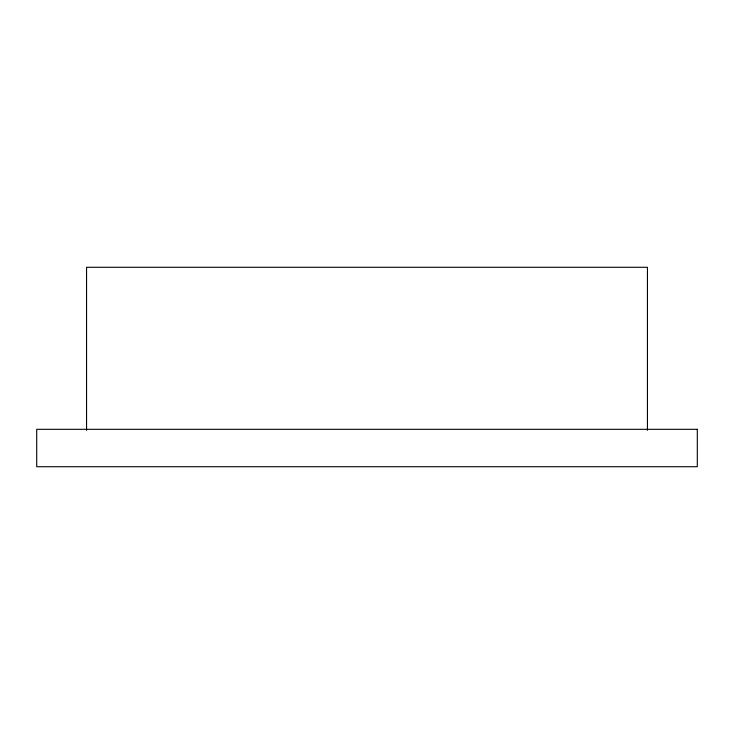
<?xml version="1.0" encoding="UTF-8"?>
<svg xmlns="http://www.w3.org/2000/svg" width="734" height="734" viewBox="0 0 734 734"><rect width="100%" height="100%" fill="white"/><g stroke="black" fill="none" stroke-linecap="round" stroke-linejoin="round"><path stroke-width="1.1" d="M647.443 430.308L647.443 267.286L86.557 267.286L86.557 430.308M697.3 429.317L36.7 429.317L36.7 466.714L697.3 466.714L697.3 429.317"/></g></svg>
